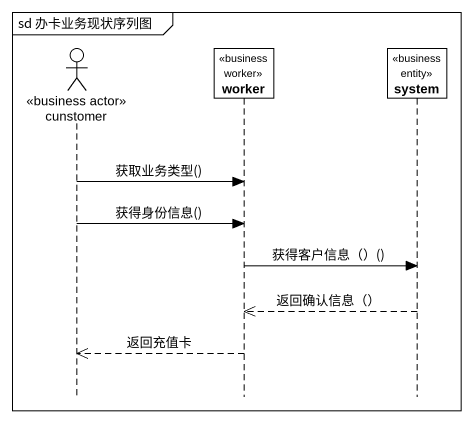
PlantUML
@startuml
mainframe sd 办卡业务现状序列图
hide footbox
actor cunstomer <<business actor>>
participant worker <<business worker>>
participant system <<business entity>>

cunstomer -> worker : 获取业务类型()
cunstomer -> worker : 获得身份信息()
worker -> system : 获得客户信息（）()
system -->> worker : 返回确认信息（）
worker -->> cunstomer : 返回充值卡
@enduml
